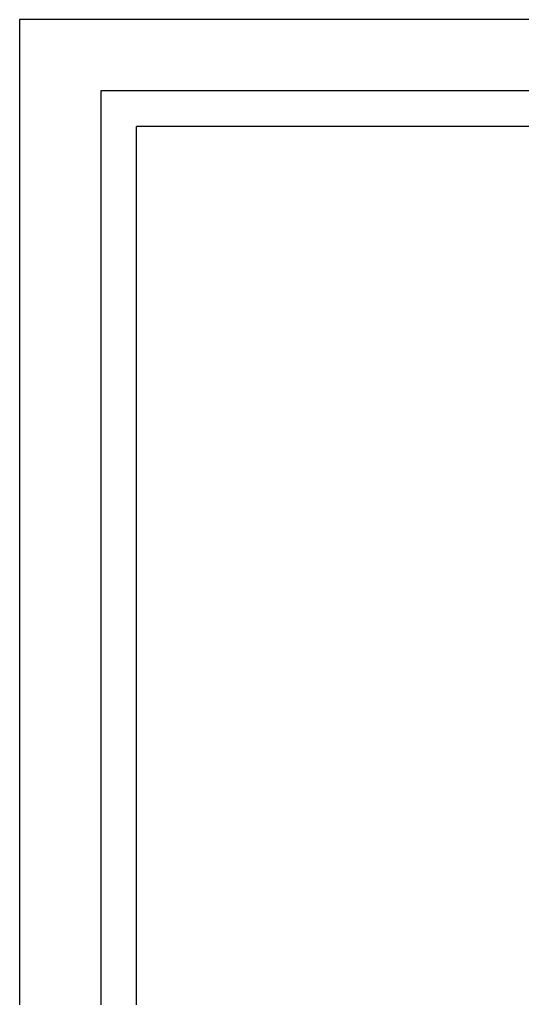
# Model space of a CAD drawing. Extents: x -39284 to 61125, y -120535 to -93658.
# Drawn here: x 25100 to 25918, y -108630 to -107038 of the extents above; entities that cross this region are included whole.
import ezdxf

# ---------------------------------------------------------------- set-up
doc = ezdxf.new("R2010")
doc.units = 0
doc.header["$LTSCALE"] = 1000
doc.header["$MEASUREMENT"] = 0

# ---------------------------------------------------------------- blocks, each defined once
blk = doc.blocks.new('餐厅摆放方案图框')
at = {"color": 251}
for p, q in [((25026.8, 17757), (372.5, 17757)), ((372.5, 17757), (372.5, 493.2))]:
    blk.add_line(p, q, dxfattribs=at)
for p in [(24852.9, 17583.2), (546.3, 667.1)]:
    blk.add_line(p, (546.3, 17583.2))
blk.add_lwpolyline([(-25.1, 145.5), (25374.5, 145.5), (25374.5, 18104.8), (-25.1, 18104.8)], close=True)

msp = doc.modelspace()

# ---------------------------------------------------------------- block references
at = {"xscale": 0.3330153595476334, "yscale": 0.3330153595476334, "zscale": 0.3330153595476334}
msp.add_blockref('餐厅摆放方案图框', (25108.3, -113067.1), dxfattribs=at)

doc.saveas('drawing.dxf')
